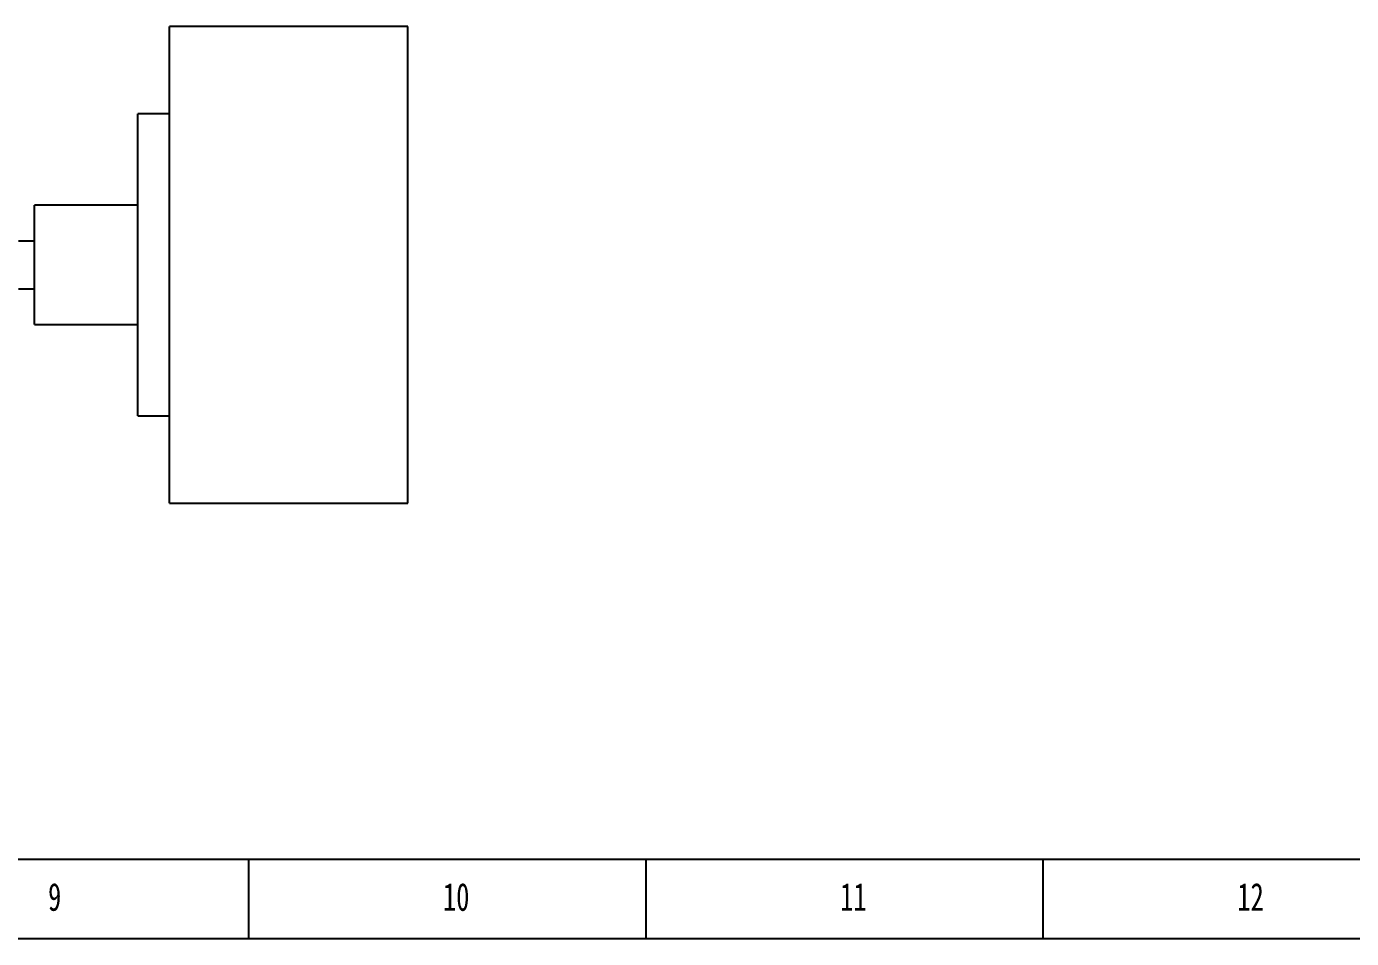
# Model space of a CAD drawing. Header units: millimetres. Extents: x 0 to 1189, y -577 to 841.
# Drawn here: x 424 to 590.8, y 0 to 114.8 of the extents above; entities that cross this region are included whole.
import ezdxf

# ---------------------------------------------------------------- set-up
doc = ezdxf.new("R2010")
doc.units = ezdxf.units.MM
doc.layers.add('10', color=7, linetype='Continuous')
doc.layers.add('5', color=7, linetype='Continuous')
doc.styles.add('SLDTEXTSTYLE5', font='TXT', dxfattribs={"width": 0.7})

msp = doc.modelspace()

# ---------------------------------------------------------------- linework, layer by layer
at = {"color": 7, "linetype": 'Continuous', "lineweight": 25}
for p, q in [((471.99872, 114.78771), (441.99872, 114.78771)), ((441.99872, 54.78772), (441.99872, 114.78771)), ((471.99872, 54.78772), (471.99872, 114.78771)), ((441.99872, 103.78771), (437.99872, 103.78771)), ((437.99872, 65.78772), (437.99872, 103.78771)), ((437.99872, 92.28772), (424.99873, 92.28772)), ((424.99873, 77.28772), (424.99873, 92.28772)), ((424.99873, 87.78772), (422.99872, 87.78772)), ((422.99872, 81.78771), (424.99873, 81.78771)), ((424.99873, 77.28772), (437.99872, 77.28772)), ((437.99872, 65.78772), (441.99872, 65.78772)), ((441.99872, 54.78772), (471.99872, 54.78772))]:
    msp.add_line(p, q, dxfattribs=at)
at = {"layer": '5', "color": 7, "lineweight": 25}
msp.add_line((0, 10), (1179, 10), dxfattribs=at)
at = {"layer": '5'}
for p, q in [((452, 0), (452, 10)), ((502, 0), (502, 10)), ((552, 0), (552, 10))]:
    msp.add_line(p, q, dxfattribs=at)
at = {"layer": '5', "color": 7}
msp.add_line((0, 0), (1189, 0), dxfattribs=at)

# ---------------------------------------------------------------- texts
at = {"layer": '10', "char_height": 3.5, "attachment_point": 2, "style": 'SLDTEXTSTYLE5'}
for s, insert in [('9', (427.54688, 6.98752)), ('10', (478.08889, 6.98752)), ('11', (528.08889, 6.98752)), ('12', (578.08889, 6.98752))]:
    msp.add_mtext(s, dxfattribs=dict(at, insert=insert))

doc.saveas('drawing.dxf')
